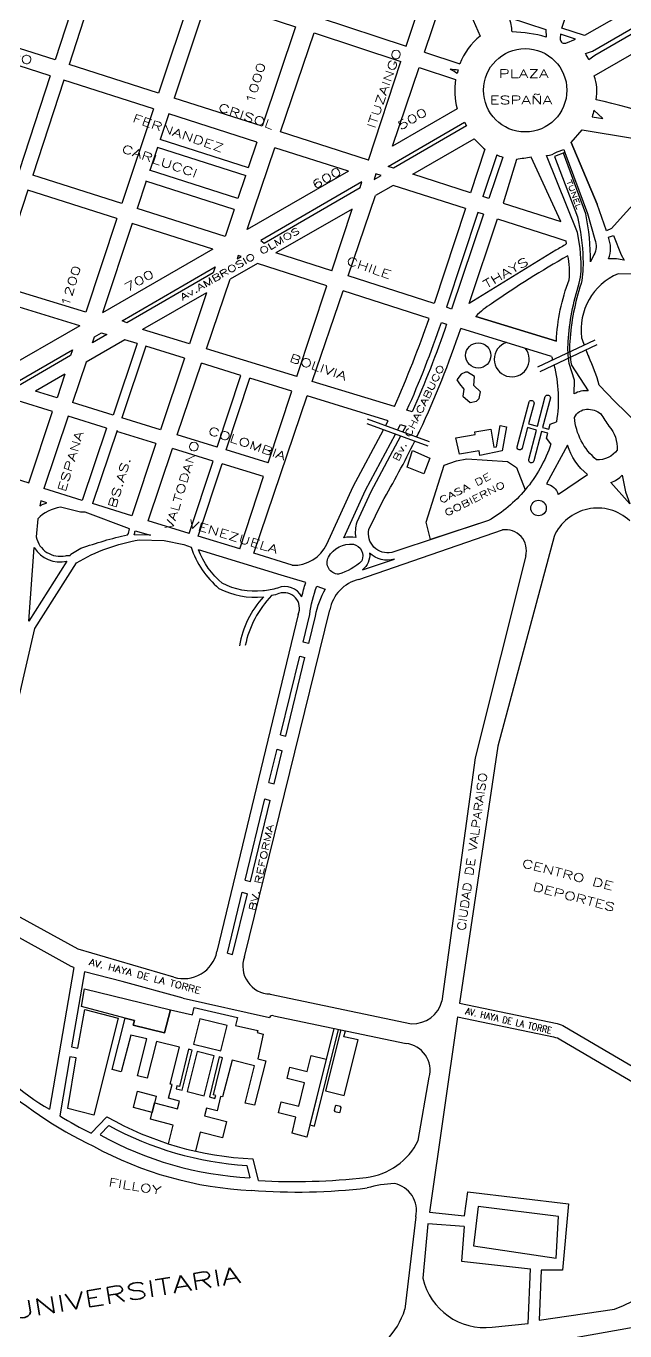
# Model space of a CAD drawing. Header units: millimetres. Extents: x 4374322 to 4409026, y 6503580 to 6534206.
# Drawn here: x 4386843 to 4387569, y 6521586 to 6523167 of the extents above; entities that cross this region are included whole.
import ezdxf

# ---------------------------------------------------------------- set-up
doc = ezdxf.new("R2010")
doc.units = ezdxf.units.MM
for name, color, linetype in [('LINEA CALLE', 252, 'Continuous'), ('NOMBRE BARRIO', 8, 'Continuous'), ('NOMBRE CALLE', 252, 'Continuous')]:
    doc.layers.add(name, color=color, linetype=linetype)
doc.styles.add('ROMANS', font='romans')
doc.styles.add('S1', font='ROMANS')

msp = doc.modelspace()

# ---------------------------------------------------------------- linework, layer by layer
at = {"layer": 'LINEA CALLE', "transparency": 33554687}
for p, q in [((4387532, 6523106.4), (4387814.3, 6523268.5)), ((4386918.5, 6523248.3), (4386878.5, 6523125.6)), ((4386935.4, 6523242.8), (4386895.2, 6523120.2)), ((4387044.4, 6523207), (4387003.9, 6523085.5)), ((4387063.1, 6523200.8), (4387022.6, 6523079.5)), ((4387063.1, 6523200.8), (4387169.8, 6523165.7)), ((4387303.9, 6523142.4), (4387322.9, 6523199.7)), ((4387326.2, 6523135.1), (4387345.7, 6523192.2)), ((4387169.8, 6523165.7), (4387129.5, 6523045.4)), ((4387198.7, 6523177), (4387303.9, 6523142.4)), ((4387382.3, 6523180.2), (4387393.6, 6523154.6)), ((4386878.5, 6523125.6), (4386775.1, 6523158.6)), ((4387151.5, 6523038.4), (4387192.3, 6523158.3)), ((4387192.3, 6523158.3), (4387297.7, 6523123.7)), ((4386872.3, 6523106.3), (4386768.8, 6523139.4)), ((4387326.2, 6523135.1), (4387369.1, 6523121)), ((4387003.9, 6523085.5), (4386895.2, 6523120.2)), ((4387258.2, 6523004.3), (4387297.7, 6523123.7)), ((4386872.3, 6523106.3), (4386834.8, 6522991.4)), ((4387287.4, 6523021.3), (4387319.9, 6523116.4)), ((4387319.9, 6523116.4), (4387363.8, 6523102)), ((4386888.9, 6523101), (4386851.2, 6522986.1)), ((4386997.5, 6523066.3), (4386888.9, 6523101)), ((4387129.5, 6523045.4), (4387022.6, 6523079.5)), ((4386997.5, 6523066.3), (4386959.2, 6522951.6)), ((4387016.2, 6523060.4), (4387005.8, 6523029.1)), ((4387123, 6523026.2), (4387016.2, 6523060.4)), ((4387365.8, 6523066.3), (4387287.4, 6523021.3)), ((4387113, 6522994.9), (4387005.8, 6523029.1)), ((4387123, 6523026.2), (4387112.6, 6522995)), ((4387258.2, 6523004.3), (4387151.5, 6523038.4)), ((4387002.5, 6523019.4), (4386993.3, 6522991.7)), ((4387109.9, 6522985.1), (4387002.5, 6523019.4)), ((4387111.1, 6522920.1), (4387144.9, 6523019.3)), ((4387234.2, 6522990.8), (4387144.9, 6523019.3)), ((4387413.8, 6523010.7), (4387397, 6522960)), ((4387421, 6523007.8), (4387404.1, 6522957.7)), ((4387100, 6522957.6), (4386992.7, 6522991.9)), ((4387258.2, 6523004.6), (4387258, 6523004.4)), ((4386959.2, 6522951.6), (4386851.2, 6522986.1)), ((4386988.9, 6522978.6), (4386977.9, 6522945.7)), ((4387095.6, 6522944.5), (4386988.5, 6522978.7)), ((4387109.3, 6522985.3), (4387100, 6522957.6)), ((4387234.2, 6522990.8), (4387111.1, 6522920.1)), ((4386845.2, 6522967.9), (4386807.6, 6522853.2)), ((4386953.1, 6522933.4), (4386845.2, 6522967.9)), ((4387233.7, 6522864), (4387266.9, 6522961.3)), ((4387288.2, 6522973.5), (4387266.9, 6522961.3)), ((4387375.8, 6522945.5), (4387288.2, 6522973.5)), ((4387404.1, 6522957.7), (4387397, 6522960)), ((4387084.6, 6522911.6), (4386977.9, 6522945.7)), ((4387095.6, 6522944.5), (4387084.6, 6522911.6)), ((4387238.5, 6522945), (4387146.1, 6522891.9)), ((4387213.8, 6522870.3), (4387238.5, 6522945)), ((4387375.8, 6522945.5), (4387337.9, 6522830.7)), ((4386953.1, 6522933.4), (4386915.4, 6522820.2)), ((4387390.7, 6522940.8), (4387352.7, 6522826)), ((4387397.7, 6522938.6), (4387359.1, 6522823.9)), ((4387397.7, 6522938.6), (4387390.7, 6522940.8)), ((4386971.8, 6522927.4), (4386935.8, 6522819.4)), ((4387069.6, 6522896.2), (4386971.8, 6522927.4)), ((4387069.6, 6522896.2), (4386935.8, 6522819.4)), ((4387213.8, 6522870.3), (4387146.1, 6522891.9)), ((4387123.6, 6522879), (4387090.7, 6522860.1)), ((4387207.8, 6522852.1), (4387123.6, 6522879)), ((4386915.4, 6522820.2), (4386807.6, 6522853.2)), ((4387061.9, 6522775.5), (4387090.7, 6522860.1)), ((4387171.3, 6522742), (4387207.8, 6522852.1)), ((4387337.9, 6522830.7), (4387233.7, 6522864)), ((4386908.3, 6522803.6), (4386802.1, 6522836.2)), ((4387061.8, 6522843.5), (4386984.5, 6522799.1)), ((4387061.8, 6522843.5), (4387041.1, 6522781.8)), ((4387190.1, 6522736.2), (4387227.5, 6522845.8)), ((4387331.8, 6522812.5), (4387227.5, 6522845.8)), ((4387359.1, 6522823.9), (4387352.7, 6522826)), ((4386908.3, 6522803.6), (4386799.8, 6522741.3)), ((4387486.1, 6522785.1), (4387388.4, 6522815)), ((4386962.9, 6522786.7), (4386915.9, 6522759.7)), ((4386977.7, 6522782.2), (4386962.9, 6522786.7)), ((4387041.1, 6522781.8), (4386984.5, 6522799.1)), ((4387480.2, 6522766.5), (4387370.2, 6522800.2)), ((4386977.7, 6522782.2), (4386948.6, 6522695.5)), ((4386988.5, 6522778.9), (4386959.4, 6522692.1)), ((4387035.3, 6522764.5), (4386988.5, 6522778.9)), ((4387171.3, 6522742), (4387061.9, 6522775.5)), ((4386915.9, 6522759.7), (4386899.5, 6522710.6)), ((4387035.3, 6522764.5), (4387006.2, 6522677.7)), ((4387026.5, 6522671.5), (4387056, 6522758.1)), ((4387103.7, 6522743.4), (4387056, 6522758.1)), ((4386890.3, 6522745), (4386854.5, 6522724.4)), ((4386890.3, 6522745), (4386880.7, 6522716.4)), ((4387075, 6522656.6), (4387103.7, 6522743.4)), ((4387085.8, 6522653.2), (4387114.5, 6522740.1)), ((4387165.5, 6522724.4), (4387114.5, 6522740.1)), ((4386880.7, 6522716.4), (4386854.5, 6522724.4)), ((4387136.7, 6522637.6), (4387165.5, 6522724.4)), ((4387290, 6522705.7), (4387190.1, 6522736.2)), ((4387538, 6522731.8), (4387557, 6522711.7)), ((4386948.6, 6522695.5), (4386899.5, 6522710.6)), ((4387119.1, 6522528), (4387184.1, 6522718.6)), ((4387282.3, 6522688.4), (4387184.1, 6522718.6)), ((4387557, 6522711.7), (4387584.1, 6522685.6)), ((4386894, 6522694), (4386864.7, 6522606.3)), ((4386940.5, 6522679.6), (4386894, 6522694)), ((4387006.2, 6522677.7), (4386959.4, 6522692.1)), ((4386940.5, 6522679.6), (4386911.1, 6522592)), ((4386953.5, 6522676.9), (4386923.7, 6522588.1)), ((4387000.6, 6522661.1), (4386953.1, 6522675.7)), ((4387000.6, 6522661.1), (4386971.2, 6522573.5)), ((4387075, 6522656.6), (4387026.5, 6522671.5)), ((4386991, 6522567.4), (4387020.8, 6522654.9)), ((4387070.1, 6522639.7), (4387020.8, 6522654.9)), ((4387136.7, 6522637.6), (4387085.8, 6522653.2)), ((4387041, 6522552), (4387070.1, 6522639.7)), ((4387051.8, 6522548.7), (4387080.9, 6522636.4)), ((4387131.2, 6522620.9), (4387080.9, 6522636.4)), ((4387102.2, 6522533.2), (4387131.2, 6522620.9)), ((4386911.1, 6522592), (4386864.7, 6522606.3)), ((4386971.2, 6522573.5), (4386923.7, 6522588.1)), ((4387041, 6522552), (4386991, 6522567.4)), ((4387246.6, 6522496.4), (4387420.7, 6522556.3)), ((4387102.2, 6522533.2), (4387051.8, 6522548.7)), ((4387483.3, 6522548.3), (4387415.1, 6522294.4)), ((4387165.8, 6522513.6), (4387119.1, 6522528)), ((4387448.9, 6522524.8), (4387387.7, 6522280.3)), ((4387107.9, 6522039.2), (4387211.4, 6522459.3)), ((4387172.9, 6522453.7), (4387074.5, 6522045.4)), ((4387151.7, 6522308.2), (4387174.9, 6522403.4)), ((4387158, 6522306.4), (4387181.3, 6522401.6)), ((4387174.9, 6522403.4), (4387181.3, 6522401.6)), ((4387151.7, 6522308.2), (4387158, 6522306.4)), ((4387137.6, 6522250.3), (4387147.4, 6522290.6)), ((4387143.9, 6522248.5), (4387153.8, 6522288.8)), ((4387147.4, 6522290.6), (4387153.8, 6522288.8)), ((4387387.7, 6522280.3), (4387347.4, 6521985.4)), ((4387415.1, 6522294.4), (4387368.8, 6521983.1)), ((4387137.6, 6522250.3), (4387143.9, 6522248.5)), ((4387108.7, 6522132), (4387132.7, 6522230.4)), ((4387115.1, 6522130.2), (4387139.1, 6522228.6)), ((4387132.7, 6522230.4), (4387139.1, 6522228.6)), ((4387108.7, 6522132), (4387115.1, 6522130.2)), ((4387087.2, 6522043.7), (4387105.2, 6522117.4)), ((4387093.6, 6522041.9), (4387111.5, 6522115.6)), ((4387105.2, 6522117.4), (4387111.5, 6522115.6)), ((4387105.2, 6522117.4), (4387111.5, 6522115.6)), ((4387105.2, 6522117.4), (4387111.5, 6522115.6)), ((4387105.2, 6522117.4), (4387111.5, 6522115.6)), ((4387087.2, 6522043.7), (4387093.6, 6522041.9)), ((4387033.5, 6521989.1), (4387138.2, 6521965.7)), ((4387139.2, 6521994.1), (4387310.6, 6521958.1)), ((4387143.4, 6521967.8), (4387303.8, 6521934.1)), ((4387366.3, 6521966.6), (4387332.4, 6521729.9)), ((4387318.7, 6521816.7), (4387331.9, 6521893.2)), ((4386922, 6521825.4), (4386941.1, 6521845.5)), ((4386933, 6521823.7), (4386943.4, 6521834.7)), ((4387118.1, 6521794.4), (4387124.7, 6521768.2)), ((4387110.6, 6521786.5), (4387114.4, 6521771.6)), ((4387374.8, 6521725.3), (4387378.9, 6521754.3)), ((4387378.9, 6521754.3), (4387500.9, 6521740.1)), ((4387332.4, 6521729.9), (4387374.8, 6521725.3)), ((4387391.1, 6521736.8), (4387385.7, 6521689)), ((4387488.7, 6521724.6), (4387391.1, 6521736.8)), ((4387500.9, 6521740.1), (4387493.7, 6521659.4)), ((4387315.7, 6521724.3), (4387302.3, 6521612.2)), ((4387330.1, 6521715.7), (4387324.2, 6521649.9)), ((4387374.4, 6521712.4), (4387330.1, 6521715.7)), ((4387374.4, 6521712.4), (4387371.2, 6521670.6)), ((4387486, 6521674.2), (4387488.7, 6521724.6)), ((4387385.7, 6521689), (4387486, 6521674.2)), ((4387371.2, 6521670.6), (4387454.8, 6521661)), ((4387452.1, 6521594.8), (4387454.8, 6521661)), ((4387467.5, 6521659.4), (4387465.2, 6521599.1)), ((4387493.7, 6521659.4), (4387467.5, 6521659.4)), ((4387332.3, 6521546.8), (4387703.7, 6521612.4)), ((4387465.2, 6521599.1), (4387556.5, 6521612.3)), ((4387408.3, 6521590.6), (4387452.1, 6521594.8))]:
    msp.add_line(p, q, dxfattribs=at)
for points in [[(4387623.3, 6523244.9), (4387609.9, 6523206.7), (4387520, 6523155.1), (4387492.7, 6523164.1), (4387529.9, 6523274.6)], [(4387377.3, 6523046), (4387288.7, 6522994.6), (4387282.3, 6522996.6), (4387374.9, 6523050.3)], [(4387127.6, 6522906.9), (4387131.7, 6522903.5), (4387248.2, 6522971.1), (4387250.2, 6522978)], [(4387099.1, 6522884.6), (4387104.1, 6522887.5), (4387100.4, 6522888.7)], [(4386910.4, 6521978.8), (4386914.1, 6522000.2), (4387018.4, 6521975.1), (4387010.9, 6521946.9), (4386973.1, 6521956.2), (4386974.5, 6521962.1), (4386963.3, 6521965)], [(4387054, 6521964.1), (4387046.3, 6521933.3), (4387079.3, 6521925.3), (4387087, 6521956)], [(4387059.1, 6521870.9), (4387071.2, 6521919.4), (4387050.7, 6521924.5), (4387038.6, 6521876)], [(4387224.5, 6521857.8), (4387219.2, 6521859.2), (4387218, 6521858.4), (4387216.6, 6521853), (4387217.3, 6521851.7), (4387222.6, 6521850.4), (4387223.8, 6521851.1), (4387225.2, 6521856.6)]]:
    msp.add_lwpolyline(points, close=True, dxfattribs=at)
for points in [[(4387620.9, 6523182), (4387532.7, 6523131.1), (4387525.4, 6523125.8, 0.025477), (4387521.3, 6523133.5), (4387529.9, 6523136.4), (4387617.9, 6523187.2)], [(4387473.3, 6523162.6), (4387473.6, 6523153.3, 0.067532), (4387432.5, 6523159.5, 0.045416), (4387429, 6523177.2)], [(4387509.3, 6523150.8), (4387491.1, 6523156.9, 0.042671), (4387490.8, 6523150.5, 0.518547), (4387497.7, 6523146.1)], [(4387399.5, 6523017.4), (4387382.1, 6522964.7), (4387311.9, 6522987.2), (4387386.4, 6523029.9, 0.017241)], [(4387437.7, 6523005.2), (4387421.4, 6522952.2), (4387491.6, 6522929.8), (4387455.7, 6523007.8, -0.017241)], [(4387515.7, 6522884.8), (4387514.9, 6522897.8), (4387511.6, 6522916.7), (4387474.3, 6523009.7, 0.118485), (4387486.9, 6523014.2), (4387495, 6523017.2), (4387496.4, 6523013.5), (4387483.7, 6523008.8), (4387511.7, 6522935.7, -0.050462), (4387518.3, 6522884.9, -0.060592), (4387516.1, 6522854.7, 0.064285), (4387502.4, 6522784.3, 0.070171), (4387504.3, 6522755.9), (4387524.7, 6522724.8, 0.164322), (4387507.8, 6522721), (4387508, 6522737.9), (4387501.8, 6522758, -0.059989), (4387500.4, 6522784.4, -0.061578), (4387513.9, 6522855.1, 0.085605)], [(4387414.9, 6522933), (4387486.7, 6522910.1), (4387497.6, 6522906.6), (4387498.1, 6522902.7, -0.031049), (4387485.5, 6522895.2), (4387380.5, 6522830.7)], [(4387549.2, 6522911.1), (4387555.5, 6522913.1), (4387564.6, 6522889.5), (4387568.3, 6522883, 0.076954), (4387549.3, 6522884.6, 0.185947)], [(4387388.4, 6522815), (4387486.1, 6522785.1, -0.081634), (4387501.7, 6522859.3, 0.083944), (4387499.9, 6522888.5, 0.020888), (4387407.4, 6522830.3, 0.053715)], [(4387353, 6522805.7, -0.022972), (4387311.2, 6522699.2), (4387304.9, 6522701.2, 0.022989), (4387346.7, 6522807.7)], [(4387508.1, 6522692.6, -0.265498), (4387522.8, 6522702.6, -0.157392), (4387540.2, 6522697, 0.052534), (4387549.9, 6522682.1, -0.183017), (4387560, 6522653.1, -0.247176), (4387534.9, 6522641.2, -0.205107)], [(4387565.8, 6522622.6), (4387570.1, 6522602.3), (4387575, 6522587.7), (4387552.2, 6522613.7, 0.126797)], [(4386890.9, 6522525.1, -0.042855), (4386896.5, 6522525.4), (4386897.6, 6522526.9), (4386909.7, 6522534.1, -0.027597), (4386966.2, 6522550.5, 0.152695), (4386968.4, 6522557.6), (4386914.8, 6522577.8), (4386909.3, 6522577.6), (4386884.8, 6522583.7, 0.169764), (4386857.3, 6522569.8), (4386855.5, 6522547.9, 0.42319)], [(4386975.3, 6522555.3), (4386994.1, 6522550), (4386974, 6522550.4, 0.06581)], [(4386853.1, 6522535, 0.323562), (4386892.5, 6522518.4), (4386846.6, 6522445.7)], [(4387259.6, 6522528.1, -0.261871), (4387251.1, 6522508.1), (4387289.7, 6522520.7, -0.258287)], [(4387179, 6522420.5), (4387187.1, 6522453.7, -0.057043), (4387195.5, 6522488.2), (4387205.6, 6522484.7, 0.0622), (4387193.5, 6522451.9), (4387185.4, 6522418.7)]]:
    msp.add_lwpolyline(points, format="xyb", close=True, dxfattribs=at)
for points in [[(4387365.8, 6523109.1, 0.021075), (4387357.3, 6523114.5, 0.020569), (4387367.1, 6523113.8), (4387365.8, 6523109.1)], [(4387529.3, 6523056.9), (4387542.6, 6523054.6), (4387531.5, 6523064.8, -0.028507), (4387529.3, 6523056.9)], [(4387496.4, 6523013.5), (4387523.8, 6522939.6), (4387532.7, 6522908, -0.242171), (4387531.4, 6522889.5), (4387527.3, 6522880.9, 0.054231), (4387521.8, 6522939.1), (4387494.6, 6523012.8)], [(4387677.2, 6522863.5), (4387561, 6522866.5, 0.340686), (4387516.7, 6522789.1, 0.014764), (4387519.6, 6522780.1, 0.014764)], [(4387290, 6522705.7, 0.018524), (4387331.8, 6522812.5)], [(4387320.6, 6522676.6, 0.026751), (4387370.2, 6522800.2)], [(4387521.7, 6522774.5, 0.01451), (4387525.3, 6522766)], [(4387480.2, 6522766.5, -0.006522), (4387481.5, 6522762.2, -0.006522)], [(4387483.2, 6522756.3, -0.102684), (4387486.2, 6522687.3)], [(4387479.5, 6522660.4), (4387474, 6522667.4), (4387475.7, 6522673.5), (4387468, 6522675.6), (4387458.6, 6522640, -1.02532), (4387452.6, 6522641.5), (4387462, 6522677.2), (4387451.2, 6522680.2), (4387444.6, 6522655.5, -1.053545), (4387438.7, 6522657.1), (4387453, 6522711.4, -0.834604), (4387459, 6522709.8), (4387452.5, 6522685), (4387463.3, 6522682.1), (4387472.7, 6522717.8, -0.836493), (4387478.8, 6522716.3), (4387469.3, 6522680.4), (4387477, 6522678.3), (4387478.6, 6522684.4), (4387486.2, 6522687.3)], [(4387165.8, 6522513.6, 0.305901), (4387207.8, 6522539.2), (4387239.8, 6522609), (4387276.5, 6522677.6)], [(4387316.7, 6522668.5, 0.002002), (4387320.6, 6522676.6)], [(4387297.1, 6522670), (4387261, 6522602.5), (4387244.1, 6522565.5, 0.117751), (4387242.8, 6522547.1, 0.094983), (4387228.3, 6522546.8), (4387254.7, 6522604.4), (4387291, 6522672.2)], [(4387258.9, 6522557), (4387274.7, 6522590, 0.0186), (4387314.4, 6522663.7, 0.0186)], [(4387479.5, 6522660.4, -0.094586), (4387448.3, 6522604.8, -0.08536), (4387403.7, 6522567.5)], [(4387488.6, 6522599.5), (4387523.8, 6522623.4, -0.154933), (4387499.7, 6522659.1), (4387474.2, 6522612.1, -0.281009), (4387488.2, 6522599.3)], [(4387333.6, 6522544.5), (4387328.1, 6522565.6), (4387350.1, 6522634.9), (4387365.1, 6522639.9), (4387377.7, 6522642.4), (4387426.8, 6522639.2), (4387437.8, 6522631.8), (4387448.3, 6522604.8, -0.08536), (4387403.7, 6522567.5), (4387333.6, 6522544.5)], [(4386861.2, 6522591.6), (4386859.9, 6522585.3, -0.117608), (4386868.4, 6522589), (4386861.2, 6522591.6)], [(4387403.7, 6522567.5), (4387286.5, 6522529.1, -0.554737), (4387258.9, 6522557)], [(4386853.9, 6522436.8), (4386904.2, 6522516.5, -0.087347), (4386980.3, 6522544.4), (4387010.5, 6522543.3), (4387034.4, 6522538.8), (4387043.3, 6522535.5, 0.142613), (4387077, 6522485.5, 0.145114), (4387130.9, 6522475.2)], [(4387209.8, 6522523.3, -0.30068), (4387240, 6522538.9, -0.470104), (4387250.3, 6522518.9, -0.127859), (4387222, 6522502.7, -0.559165), (4387209.8, 6522523.3)], [(4387177.5, 6522475.1, 0.390632), (4387148.1, 6522485.9, -0.069536), (4387130.1, 6522482.4, -0.142849), (4387081, 6522491.6, -0.12589), (4387052.2, 6522532.3)], [(4387177.5, 6522475.1, -0.030391), (4387182.3, 6522492.5), (4387152.6, 6522501.6), (4387052.2, 6522532.3)], [(4387172.9, 6522453.7, 0.66324), (4387149.8, 6522479.2, -0.027169), (4387140.9, 6522476.7, -0.070388)], [(4386901, 6522026.2), (4386897.7, 6522027.5), (4386809.2, 6522076.1), (4386767.9, 6522079.6), (4386754.1, 6522017, 0.209146), (4386773.1, 6521954.6)], [(4387368.8, 6521983.1), (4387487.1, 6521958.2, -0.081133), (4387496.1, 6521954.8), (4387626.8, 6521878, 0.059138), (4387633.3, 6521875.2), (4387659.6, 6521867.2, 0.221103), (4387684.6, 6521870.7), (4387684.8, 6521870.9, -0.221103), (4387709.8, 6521874.4), (4387738, 6521865.8)], [(4387366.3, 6521966.6), (4387482.7, 6521942.2, -0.081133), (4387491.7, 6521938.7), (4387622.4, 6521861.9, 0.059138), (4387628.9, 6521859.1), (4387667.5, 6521847.4, 0.221103), (4387692.5, 6521850.9), (4387692.7, 6521851, -0.221103), (4387717.8, 6521854.6), (4387732.5, 6521850.1)]]:
    msp.add_lwpolyline(points, format="xyb", dxfattribs=at)
for points in [[(4387504, 6523025.5), (4387535.4, 6522951), (4387504, 6523025.5), (4387517.3, 6523041.1), (4387578.2, 6523030.7), (4387619, 6523020.3), (4387635.3, 6523012.4), (4387567.2, 6522937.1), (4387553, 6522921.4), (4387546.9, 6522918.7), (4387535.4, 6522951)], [(4387267.2, 6522987.8), (4387265.1, 6522980.9), (4387273.6, 6522985.8), (4387267.2, 6522987.8)], [(4386959.6, 6522809.5), (4387072.3, 6522874.8), (4387069.9, 6522867.7), (4386965.4, 6522807.1), (4386959.6, 6522809.5)], [(4386941.1, 6522793), (4386923.6, 6522782.9), (4386926, 6522790), (4386934.4, 6522794.9), (4386941.1, 6522793)], [(4387463.7, 6522753.9), (4387533.1, 6522786.5)], [(4386827.3, 6522732.8), (4386899.4, 6522774.6), (4386897.2, 6522767.5), (4386833.9, 6522730.8), (4386827.3, 6522732.8)], [(4387466.3, 6522748.4), (4387535.7, 6522781.1)], [(4387368.5, 6522733.1), (4387374.1, 6522726.7), (4387372.6, 6522718.3), (4387381.7, 6522710.5), (4387389.4, 6522712.4), (4387392.3, 6522715.3), (4387394, 6522723.4), (4387386.2, 6522731.1), (4387386.9, 6522742.2), (4387378.3, 6522747.3), (4387375.8, 6522747.3), (4387370.5, 6522744.9), (4387365.4, 6522738.3), (4387368.5, 6522733.1)], [(4386846.4, 6522613.5), (4386875.2, 6522699.7), (4386833.7, 6522712.5), (4386756.3, 6522668.1), (4386757, 6522641.7), (4386846.4, 6522613.5)], [(4387330.8, 6522657.7), (4387256.7, 6522684.8)], [(4387332.3, 6522662.8), (4387257.2, 6522690.3)], [(4387279, 6522682.3), (4387282.3, 6522688.4)], [(4387293.5, 6522677), (4387297.2, 6522683.9), (4387303.5, 6522681.9), (4387299.7, 6522674.8)], [(4387364.3, 6522667.8), (4387387.7, 6522671.8), (4387387.2, 6522675.3), (4387406.6, 6522678.5), (4387410.3, 6522656.6), (4387413.5, 6522657.1), (4387418, 6522682.7), (4387425.6, 6522681.2), (4387420.2, 6522651.9), (4387393.3, 6522646.5), (4387392.4, 6522652.2), (4387368.6, 6522648.1), (4387364.3, 6522667.8)], [(4387311.7, 6522652.5), (4387332.8, 6522643.4), (4387325.6, 6522624.3), (4387305.3, 6522632.5), (4387311.7, 6522652.5)], [(4386779.1, 6522108), (4386803.1, 6522219.3), (4386853.9, 6522436.8)], [(4387022.4, 6522014.4), (4386906.3, 6522048.3), (4386832, 6522089.1), (4386779.1, 6522108)], [(4386901, 6522026.2), (4386871.4, 6521854.6)], [(4386913.9, 6522021.1), (4386898.2, 6521930)], [(4387033.5, 6521989.1), (4386959.8, 6522009.4), (4386913.9, 6522021.1)], [(4386898.2, 6521930), (4386906, 6521928.4), (4386914.3, 6521975.2), (4386954.6, 6521964.7), (4386925.1, 6521847.4), (4386893.6, 6521855.2), (4386903.8, 6521916.6), (4386896.2, 6521918)], [(4387015.8, 6521812.6), (4387021.3, 6521835.4), (4386994.2, 6521842.5), (4386999, 6521862.2), (4387026.6, 6521855), (4387029, 6521864.3), (4387015.9, 6521867.8), (4387020.2, 6521884.4), (4387017.8, 6521884.9), (4387029, 6521929.8), (4387001.4, 6521936.7), (4386990, 6521892), (4386978.2, 6521894.9), (4386989.4, 6521939.6), (4386970.3, 6521944.4), (4386958.6, 6521899.8), (4386947.6, 6521902.6), (4386963.3, 6521965), (4386974.5, 6521962.1), (4386973.1, 6521956.2), (4387010.9, 6521946.9), (4387018.4, 6521975.1), (4387044.8, 6521968.7), (4387046.8, 6521977.6), (4387099.4, 6521965.8), (4387096.9, 6521956), (4387124, 6521950), (4387123.5, 6521947.4), (4387130.6, 6521945.5), (4387124, 6521915.7), (4387133.7, 6521913.3), (4387120.1, 6521859.6), (4387108.9, 6521861.7), (4387120.1, 6521906.9), (4387093, 6521914), (4387081.2, 6521869.4), (4387078.8, 6521869.9), (4387074.7, 6521852.4), (4387061.9, 6521855.7), (4387059.4, 6521846.4), (4387086.1, 6521839.5), (4387081.2, 6521819.8), (4387054.2, 6521826.8), (4387048.5, 6521803.7)], [(4387216.1, 6521952.5), (4387187.2, 6521835.6), (4387193, 6521834.1), (4387221.9, 6521951.3)], [(4387224.6, 6521950.8), (4387206.2, 6521876.7), (4387229, 6521871), (4387245.7, 6521938.7), (4387228.6, 6521942.3), (4387230.4, 6521949.5)], [(4386896.2, 6521918), (4386883.9, 6521846.6)], [(4387032.4, 6521877.5), (4387044.5, 6521926), (4387040.2, 6521927.1), (4387029, 6521882.2), (4387026.1, 6521882.9), (4387025.2, 6521879.3), (4387032.4, 6521877.5)], [(4387065.4, 6521869.4), (4387072.2, 6521867.7), (4387073.1, 6521871.3), (4387070.2, 6521872.1), (4387081.4, 6521916.9), (4387077.4, 6521917.9), (4387065.4, 6521869.4)], [(4387188.8, 6521919.6), (4387206.8, 6521915), (4387183.5, 6521820.8), (4387165.6, 6521825.4), (4387170.4, 6521844.8), (4387149.2, 6521850.2), (4387152.5, 6521863.6), (4387173.7, 6521858.2), (4387180.7, 6521886.4), (4387159.5, 6521891.8), (4387162.8, 6521905.5), (4387184, 6521900.1), (4387188.8, 6521919.6)], [(4386978.3, 6521876.2), (4387001, 6521870.3), (4386996.1, 6521850.6), (4386973.5, 6521856.5), (4386978.3, 6521876.2)]]:
    msp.add_lwpolyline(points, dxfattribs=at)
for centre, radius in [((4387448.3, 6523088.9), 50.5), ((4387391.4, 6522767.7), 15.3), ((4387464.5, 6522582.8), 9.41)]:
    msp.add_circle(centre, radius, dxfattribs=at)
for centre, radius, start, end in [((4387448.3, 6523088.9), 85.5, 129.7881, 157.9145), ((4387479.6, 6523087.6), 55.7, 349.5297, 19.7477), ((4387448.3, 6523088.9), 85.5, 171.194, 195.276), ((4387389.4, 6522416.7), 676.5, 64.3626, 77.6221), ((4387448.3, 6523088.9), 85.5, 246.16, 251.3695), ((4387432, 6522763), 21.2, 107.4537, 38.4511), ((4387318.7, 6522670.2), 227.8, 15.678, 24.8738), ((4387536, 6522525), 57.7, 47.421, 156.1031), ((4387424.6, 6522531.4), 25.2, 344.8146, 98.8726), ((4387257.3, 6522451), 46.6, 103.2793, 169.7611), ((4387215, 6522397.7), 114.4, 137.3523, 170.8024), ((4387227.4, 6522392.4), 120.8, 135.737, 168.6641), ((4387034.3, 6522053.8), 41.1, 253.235, 348.2014), ((4387139.7, 6522027.9), 33.8, 160.3515, 269.1051), ((4387311.7, 6521995.1), 37, 268.2608, 344.8454), ((4387142.3, 6521962.9), 5, 78.137, 146.6918), ((4387300.5, 6521901.7), 32.6, 344.818, 84.2612), ((4387044.2, 6522147.7), 340.3, 219.5686, 239.4823), ((4387147.4, 6522274.5), 515.3, 227.6232, 244.4072), ((4387147.4, 6522274.5), 502.5, 238.3735, 243.3526), ((4387134.6, 6522184.1), 390, 240.2502, 267.5723), ((4387134.6, 6522184.1), 413, 240.7854, 267.1947), ((4387134.6, 6522184.1), 398.3, 241.3198, 266.5492), ((4387135.8, 6522195.4), 439.6, 241.3127, 267.4428), ((4387246.1, 6521852.1), 80.7, 276.5526, 334.0217), ((4387171.3, 6522488.9), 734.7, 265.7032, 276.6841), ((4387168.8, 6522525.4), 758.5, 266.6703, 276.5526), ((4387297.9, 6521609.9), 154.9, 93.0473, 105.4049), ((4387282.7, 6521731.5), 33.8, 347.7638, 77.9724), ((4387465.2, 6521849.4), 254, 291.0584, 333.944), ((4387399.3, 6521667), 77, 192.9024, 276.7101), ((4387218, 6521637.3), 88, 285.9045, 343.3907)]:
    msp.add_arc(centre, radius, start, end, dxfattribs=at)

# ---------------------------------------------------------------- texts
at = {"layer": 'NOMBRE BARRIO', "linetype": 'Continuous', "transparency": 33554687, "style": 'S1', "width": 1.5}
msp.add_text('CIUDAD UNIVERSITARIA', height=20, rotation=9.1591, dxfattribs=at).set_placement((4386665.3, 6521573.8))
at = {"layer": 'NOMBRE CALLE', "linetype": 'Continuous', "transparency": 33554687, "style": 'S1'}
for s, height, rotation, width, p in [('PEREDO', 10, 342.3954, 1.5, (4386773.6, 6523143.2)), ('ITUZAINGO', 10, 70.9546, 1.5, (4387265.8, 6523041.8)), ('1000', 10, 73, 1.5, (4387118.7, 6523071.6)), ('CRISOL', 10, 341, 1.5, (4387075.2, 6523064.1)), ('FERNANDEZ', 10, 341, 1.5, (4386971.2, 6523051.1)), ('500', 10, 30, 1.5, (4387297, 6523040.2)), ('CARLUCCI', 10, 341, 1.5, (4386958.2, 6523014.1)), ('600', 10, 30, 1.5, (4387193.3, 6522968.5)), ('Av.AMBROSIO OLMOS', 8, 30, 1.5, (4387032.8, 6522833.9)), ('CHILE', 10, 341, 1.5, (4387230.7, 6522878.3)), ('1200', 10, 73, 1.5, (4386894.7, 6522825.6)), ('700', 10, 30, 1.5, (4386966, 6522844.2)), ('BOLIVIA', 10, 341, 1.5, (4387161.6, 6522760.7)), ('COLOMBIA', 10, 341, 1.5, (4387063, 6522672.5)), ('ESPANA', 10, 73, 1.5, (4386890.7, 6522601.6)), ('VALTODANO', 10, 73, 1.5, (4387020.7, 6522555.6)), ('BS.AS.', 10, 73, 1.5, (4386951.7, 6522581.6)), ('CASA DE ', 8, 26.5496, 1.5, (4387346.5, 6522588)), ('GOBIERNO', 8, 26.5496, 1.5, (4387353, 6522572.5)), ('VENEZUELA', 10, 343.3373, 1.5, (4387039.5, 6522559.5)), ('CIUDAD DE VALPARAISO', 10, 82, 1.237727, (4387375.5, 6522070.2)), ('BV. REFORMA', 8, 77.9647, 1.5, (4387121, 6522094.2)), ('CENTRO DE', 10, 345.3676, 1.5, (4387443.6, 6522148.2)), ('DEPORTES', 10, 345.3676, 1.5, (4387456.7, 6522119.7)), ('AV. HAYA DE LA TORRE', 8, 345.3607, 1.128986, (4386918.9, 6522029.4)), ('AV. HAYA DE LA TORRE', 8, 346.9868, 0.865629, (4387375.4, 6521969.8))]:
    msp.add_text(s, height=height, rotation=rotation, dxfattribs=dict(at, width=width)).set_placement(p)
at = {"layer": 'NOMBRE CALLE', "linetype": 'Continuous', "transparency": 33554687, "style": 'S1', "width": 1.5}
for s, p in [('PLAZA', (4387416.2, 6523104.1)), ('ESPAÑA', (4387405.2, 6523072.1))]:
    msp.add_text(s, height=10, dxfattribs=at).set_placement(p)
at = {"layer": 'NOMBRE CALLE', "transparency": 33554687, "width": 1.5}
for s, height, rotation, style, p in [('TUNEL', 6, 290.2257, 'ROMANS', (4387498.3, 6522978.9)), ('THAYS', 10, 30, 'ROMANS', (4387401, 6522848.3)), ('Bv. CHACABUCO', 8, 64.0741, 'S1', (4387294.6, 6522638.6)), ('FILLOY', 10, 350.6323, 'ROMANS', (4386942.6, 6521761.4))]:
    msp.add_text(s, height=height, rotation=rotation, dxfattribs=dict(at, style=style)).set_placement(p)

doc.saveas('drawing.dxf')
